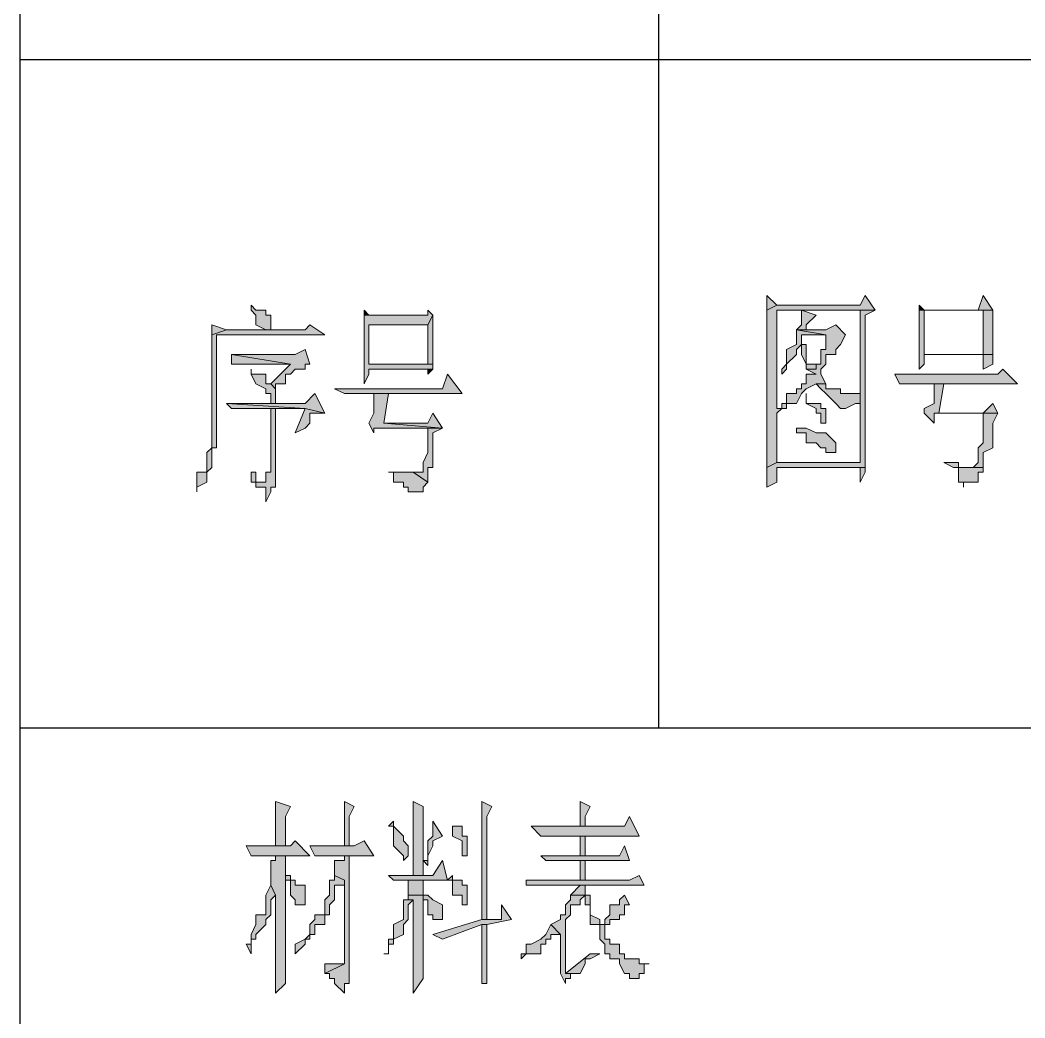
# Model space of a CAD drawing. Header units: millimetres. Extents: x 20 to 821, y 1 to 1134.
# Drawn here: x 557.64 to 594.45, y 79.16 to 115.7 of the extents above; entities that cross this region are included whole.
import ezdxf

# ---------------------------------------------------------------- set-up
doc = ezdxf.new("R2010")
doc.units = ezdxf.units.MM
doc.layers.add('1', color=7, linetype='Continuous')

msp = doc.modelspace()

# ---------------------------------------------------------------- hatches: boundary and pattern name
h = msp.add_hatch(color=0)
h.dxf.hatch_style = 2
h.paths.add_polyline_path([(585, 105.621732), (585, 105.081732), (585.36, 105.261732)])
h = msp.add_hatch(color=0)
h.dxf.hatch_style = 2
h.paths.add_polyline_path([(588.6, 105.621732), (588.42, 105.261732), (585.36, 105.261732), (585, 105.081732), (585, 99.321732), (585.36, 99.501732), (585.36, 101.301732), (585.54, 101.481732), (585.36, 101.481732), (585.36, 105.081732), (588.96, 105.081732)])
h = msp.add_hatch(color=0)
h.dxf.hatch_style = 2
h.paths.add_polyline_path([(592.92, 105.621732), (592.74, 105.081732), (590.58, 105.081732), (590.58, 104.901732), (590.58, 102.921732), (590.76, 103.101732), (590.76, 103.461732), (592.92, 103.461732), (593.28, 103.461732), (590.76, 103.461732), (590.76, 105.081732), (592.92, 105.081732), (593.28, 105.081732)])
h = msp.add_hatch(color=0)
h.dxf.hatch_style = 2
h.paths.add_polyline_path([(566.1, 105.261732), (566.1, 105.081732), (566.28, 104.901732), (566.28, 104.541732), (566.64, 104.361732), (566.82, 104.361732), (566.82, 104.541732), (566.82, 104.901732), (566.64, 104.901732), (566.64, 105.081732), (566.28, 105.081732)])
h = msp.add_hatch(color=0)
h.dxf.hatch_style = 2
h.paths.add_polyline_path([(570.24, 105.081732), (570.24, 104.901732), (570.42, 104.901732)])
h = msp.add_hatch(color=0)
h.dxf.hatch_style = 2
h.paths.add_polyline_path([(572.58, 105.081732), (572.58, 104.901732), (570.42, 104.901732), (570.24, 104.901732), (570.24, 104.541732), (570.24, 102.381732), (570.42, 102.741732), (570.42, 102.921732), (572.58, 102.921732), (572.76, 102.921732), (572.76, 103.101732), (570.42, 103.101732), (570.42, 104.541732), (572.58, 104.541732), (572.76, 104.901732)])
h = msp.add_hatch(color=0)
h.dxf.hatch_style = 2
h.paths.add_polyline_path([(588.96, 105.081732), (588.42, 105.081732), (588.42, 99.501732), (585.36, 99.501732), (585, 99.321732), (585, 98.601732), (585.36, 98.781732), (585.36, 99.321732), (588.42, 99.321732), (588.6, 99.321732), (588.6, 99.501732), (588.6, 104.901732)])
h = msp.add_hatch(color=0)
h.dxf.hatch_style = 2
h.paths.add_polyline_path([(586.26, 105.081732), (586.26, 104.541732), (586.08, 104.361732), (586.44, 104.361732), (586.44, 104.541732), (586.8, 104.901732)])
h = msp.add_hatch(color=0)
h.dxf.hatch_style = 2
h.paths.add_polyline_path([(590.58, 105.261732), (590.58, 105.081732), (590.76, 105.081732)])
h = msp.add_hatch(color=0)
h.dxf.hatch_style = 2
h.paths.add_polyline_path([(593.28, 105.081732), (592.92, 105.081732), (592.92, 103.461732), (590.76, 103.461732), (593.28, 103.461732)])
h = msp.add_hatch(color=0)
h.dxf.hatch_style = 2
h.paths.add_polyline_path([(568.26, 104.541732), (568.08, 104.361732), (565.2, 104.361732), (564.66, 104.181732), (564.66, 100.581732), (564.66, 100.041732), (564.48, 99.861732), (564.48, 99.141732), (564.12, 99.141732), (564.12, 98.421732), (564.12, 98.601732), (564.48, 98.781732), (564.48, 99.141732), (564.66, 99.321732), (564.66, 100.041732), (564.84, 100.041732), (564.84, 104.181732), (568.8, 104.181732)])
h = msp.add_hatch(color=0)
h.dxf.hatch_style = 2
h.paths.add_polyline_path([(564.66, 104.541732), (564.66, 104.181732), (565.2, 104.361732)])
h = msp.add_hatch(color=0)
h.dxf.hatch_style = 2
h.paths.add_polyline_path([(572.76, 104.901732), (572.58, 104.541732), (572.58, 103.101732), (570.42, 103.101732), (572.76, 103.101732), (572.76, 103.461732)])
h = msp.add_hatch(color=0)
h.dxf.hatch_style = 2
h.paths.add_polyline_path([(587.52, 104.541732), (587.16, 104.361732), (586.08, 104.361732), (587.16, 104.181732), (587.16, 103.641732), (586.98, 103.641732), (586.98, 103.101732), (586.8, 103.101732), (586.8, 102.921732), (586.44, 102.921732), (586.8, 102.741732), (586.44, 102.741732), (586.44, 102.381732), (586.26, 102.381732), (586.26, 102.201732), (586.08, 102.201732), (586.08, 102.021732), (585.72, 102.021732), (585.72, 101.661732), (585.54, 101.661732), (585.54, 101.481732), (585.36, 101.481732), (585.54, 101.481732), (585.72, 101.481732), (585.72, 101.661732), (586.08, 101.661732), (586.26, 102.021732), (586.44, 102.201732), (586.8, 102.381732), (587.16, 102.381732), (586.98, 102.741732), (586.98, 102.921732), (587.16, 103.101732), (587.16, 103.461732), (587.52, 103.461732), (587.52, 103.641732), (587.7, 103.821732), (587.88, 104.181732)])
h = msp.add_hatch(color=0)
h.dxf.hatch_style = 2
h.paths.add_polyline_path([(586.08, 104.361732), (586.08, 103.821732), (585.72, 103.641732), (585.72, 103.101732), (585.54, 102.921732), (585.54, 102.741732), (585.72, 102.921732), (585.72, 103.101732), (586.08, 103.461732), (586.08, 103.641732), (586.26, 103.821732), (586.26, 104.181732), (587.16, 104.181732)])
h = msp.add_hatch(color=0)
h.dxf.hatch_style = 2
h.paths.add_polyline_path([(586.26, 103.821732), (586.26, 103.461732), (586.44, 103.101732), (586.44, 102.921732), (586.8, 102.921732), (586.8, 103.101732), (586.44, 103.101732), (586.44, 103.821732)])
h = msp.add_hatch(color=0)
h.dxf.hatch_style = 2
h.paths.add_polyline_path([(568.08, 103.641732), (567.72, 103.461732), (565.38, 103.461732), (567.54, 103.101732), (566.82, 102.381732), (567, 102.201732), (567, 102.381732), (567.36, 102.381732), (567.36, 102.741732), (567.54, 102.741732), (567.72, 102.921732), (568.08, 102.921732), (568.08, 103.101732), (568.26, 103.101732)])
h = msp.add_hatch(color=0)
h.dxf.hatch_style = 2
h.paths.add_polyline_path([(565.38, 103.461732), (565.38, 103.101732), (565.56, 103.101732), (567.54, 103.101732)])
h = msp.add_hatch(color=0)
h.dxf.hatch_style = 2
h.paths.add_polyline_path([(593.28, 103.461732), (592.92, 103.461732), (592.92, 102.921732), (593.28, 103.101732)])
h = msp.add_hatch(color=0)
h.dxf.hatch_style = 2
h.paths.add_polyline_path([(566.1, 102.921732), (566.1, 102.741732), (566.28, 102.381732), (566.64, 102.201732), (566.64, 102.021732), (566.82, 102.021732), (566.82, 101.661732), (567, 101.661732), (567, 102.201732), (566.82, 102.381732), (566.64, 102.381732), (566.64, 102.741732), (566.28, 102.741732), (566.1, 102.741732)])
h = msp.add_hatch(color=0)
h.dxf.hatch_style = 2
h.paths.add_polyline_path([(573.3, 102.741732), (573.12, 102.201732), (569.16, 102.201732), (569.52, 102.021732), (573.84, 102.021732)])
h = msp.add_hatch(color=0)
h.dxf.hatch_style = 2
h.paths.add_polyline_path([(572.76, 102.921732), (572.58, 102.921732), (572.58, 102.741732)])
h = msp.add_hatch(color=0)
h.dxf.hatch_style = 2
h.paths.add_polyline_path([(593.64, 102.921732), (593.46, 102.741732), (589.68, 102.741732), (589.86, 102.381732), (594.18, 102.381732)])
h = msp.add_hatch(color=0)
h.dxf.hatch_style = 2
h.paths.add_polyline_path([(587.16, 102.381732), (586.8, 102.381732), (586.98, 102.201732), (587.16, 102.021732), (587.52, 101.661732), (587.7, 101.481732), (587.88, 101.481732), (588.24, 101.661732), (588.42, 101.661732), (588.42, 102.021732), (587.7, 102.021732), (587.7, 102.201732), (587.52, 102.201732), (587.16, 102.201732)])
h = msp.add_hatch(color=0)
h.dxf.hatch_style = 2
h.paths.add_polyline_path([(591.48, 102.381732), (591.12, 102.381732), (591.12, 102.201732), (591.12, 101.661732), (590.76, 101.481732), (590.76, 101.301732), (591.12, 100.941732), (591.12, 101.301732), (592.92, 101.301732), (593.46, 101.301732), (591.3, 101.301732)])
h = msp.add_hatch(color=0)
h.dxf.hatch_style = 2
h.paths.add_polyline_path([(568.44, 102.021732), (568.08, 101.661732), (565.2, 101.661732), (568.08, 101.481732), (568.8, 101.301732)])
h = msp.add_hatch(color=0)
h.dxf.hatch_style = 2
h.paths.add_polyline_path([(571.14, 102.021732), (570.6, 102.021732), (570.6, 101.661732), (570.6, 101.301732), (570.42, 100.941732), (570.6, 100.581732), (570.6, 100.761732), (572.58, 100.761732), (573.12, 100.761732), (570.96, 100.941732)])
h = msp.add_hatch(color=0)
h.dxf.hatch_style = 2
h.paths.add_polyline_path([(586.44, 102.021732), (586.44, 101.661732), (586.8, 101.481732), (586.8, 101.301732), (586.98, 101.301732), (586.98, 100.941732), (587.16, 100.941732), (587.16, 101.481732), (586.98, 101.481732), (586.98, 101.661732), (586.8, 101.661732), (586.44, 101.661732)])
h = msp.add_hatch(color=0)
h.dxf.hatch_style = 2
h.paths.add_polyline_path([(565.2, 101.661732), (565.38, 101.481732), (568.08, 101.481732)])
h = msp.add_hatch(color=0)
h.dxf.hatch_style = 2
h.paths.add_polyline_path([(593.28, 101.661732), (592.92, 101.301732), (591.3, 101.301732), (593.46, 101.301732)])
h = msp.add_hatch(color=0)
h.dxf.hatch_style = 2
h.paths.add_polyline_path([(567, 101.481732), (566.82, 101.481732), (566.82, 99.321732), (566.82, 99.141732), (566.64, 99.141732), (566.64, 98.781732), (566.1, 98.781732), (566.28, 98.781732), (566.28, 98.601732), (566.64, 98.601732), (566.64, 98.421732), (566.64, 98.061732), (566.82, 98.421732), (566.82, 98.601732), (567, 98.601732)])
h = msp.add_hatch(color=0)
h.dxf.hatch_style = 2
h.paths.add_polyline_path([(568.08, 101.481732), (567.72, 100.581732), (568.08, 100.761732), (568.26, 100.941732), (568.26, 101.301732), (568.44, 101.301732), (568.8, 101.301732)])
h = msp.add_hatch(color=0)
h.dxf.hatch_style = 2
h.paths.add_polyline_path([(572.76, 101.301732), (572.58, 100.941732), (570.96, 100.941732), (573.12, 100.761732)])
h = msp.add_hatch(color=0)
h.dxf.hatch_style = 2
h.paths.add_polyline_path([(593.46, 101.301732), (592.92, 101.301732), (592.92, 100.941732), (592.92, 100.221732), (592.74, 100.041732), (592.74, 99.501732), (592.56, 99.321732), (592.92, 99.321732), (592.92, 99.501732), (592.92, 99.861732), (593.28, 100.041732), (593.28, 100.761732), (593.28, 100.941732)])
h = msp.add_hatch(color=0)
h.dxf.hatch_style = 2
h.paths.add_polyline_path([(573.12, 100.761732), (572.58, 100.761732), (572.58, 100.581732), (572.58, 99.861732), (572.4, 99.501732), (572.4, 99.141732), (572.04, 99.141732), (572.58, 98.781732), (572.58, 99.321732), (572.76, 99.321732), (572.76, 100.221732), (572.76, 100.581732)])
h = msp.add_hatch(color=0)
h.dxf.hatch_style = 2
h.paths.add_polyline_path([(586.08, 100.761732), (586.08, 100.581732), (586.26, 100.581732), (586.44, 100.581732), (586.44, 100.221732), (586.8, 100.221732), (586.98, 100.041732), (587.16, 100.041732), (587.16, 99.861732), (587.52, 99.861732), (587.52, 100.041732), (587.52, 100.221732), (587.16, 100.581732), (586.8, 100.581732), (586.44, 100.761732)])
h = msp.add_hatch(color=0)
h.dxf.hatch_style = 2
h.paths.add_polyline_path([(591.48, 99.501732), (591.84, 99.321732), (592.02, 99.321732), (592.02, 99.141732), (592.02, 98.781732), (592.2, 98.781732), (592.2, 98.601732), (592.2, 98.781732), (592.74, 98.781732), (592.74, 99.141732), (592.92, 99.141732), (592.92, 99.321732), (592.02, 99.321732), (592.02, 99.501732), (591.84, 99.501732)])
h = msp.add_hatch(color=0)
h.dxf.hatch_style = 2
h.paths.add_polyline_path([(566.1, 99.141732), (566.1, 98.781732), (566.64, 98.781732), (566.28, 98.781732), (566.28, 99.141732)])
h = msp.add_hatch(color=0)
h.dxf.hatch_style = 2
h.paths.add_polyline_path([(571.14, 99.141732), (571.32, 99.141732), (571.32, 98.781732), (571.68, 98.781732), (571.68, 98.601732), (571.86, 98.601732), (571.86, 98.421732), (572.4, 98.421732), (572.4, 98.601732), (572.58, 98.781732), (572.04, 99.141732), (571.68, 99.141732), (571.32, 99.141732)])
h = msp.add_hatch(color=0)
h.dxf.hatch_style = 2
h.paths.add_polyline_path([(588.6, 99.321732), (588.42, 99.321732), (588.42, 98.781732), (588.6, 99.141732)])
h = msp.add_hatch(color=0)
h.dxf.hatch_style = 2
h.paths.add_polyline_path([(567, 87.081732), (567, 85.461732), (567.36, 85.461732), (567.36, 86.541732), (567.54, 86.901732)])
h = msp.add_hatch(color=0)
h.dxf.hatch_style = 2
h.paths.add_polyline_path([(569.52, 87.081732), (569.52, 85.461732), (569.7, 85.461732), (569.7, 86.541732), (569.88, 86.901732)])
h = msp.add_hatch(color=0)
h.dxf.hatch_style = 2
h.paths.add_polyline_path([(572.04, 87.081732), (572.04, 84.381732), (572.4, 84.381732), (572.4, 86.901732)])
h = msp.add_hatch(color=0)
h.dxf.hatch_style = 2
h.paths.add_polyline_path([(574.56, 87.081732), (574.56, 82.941732), (574.56, 82.761732), (574.74, 82.761732), (574.74, 86.541732), (574.92, 86.901732)])
h = msp.add_hatch(color=0)
h.dxf.hatch_style = 2
h.paths.add_polyline_path([(578.16, 87.081732), (578.16, 86.181732), (578.34, 86.181732), (578.34, 86.541732), (578.52, 86.901732)])
h = msp.add_hatch(color=0)
h.dxf.hatch_style = 2
h.paths.add_polyline_path([(579.96, 86.541732), (579.78, 86.181732), (576.36, 86.181732), (576.72, 85.821732), (580.32, 85.821732)])
h = msp.add_hatch(color=0)
h.dxf.hatch_style = 2
h.paths.add_polyline_path([(571.32, 86.361732), (571.14, 86.181732), (571.32, 86.181732), (571.32, 85.821732), (571.32, 85.461732), (571.68, 85.101732), (571.68, 84.921732), (571.86, 85.101732), (571.86, 85.461732), (571.68, 85.641732), (571.68, 85.821732), (571.32, 86.181732)])
h = msp.add_hatch(color=0)
h.dxf.hatch_style = 2
h.paths.add_polyline_path([(572.76, 86.361732), (572.76, 85.821732), (572.58, 85.641732), (572.58, 84.921732), (572.4, 84.921732), (572.58, 84.741732), (572.58, 85.101732), (572.76, 85.461732), (572.76, 85.641732), (573.12, 85.821732)])
h = msp.add_hatch(color=0)
h.dxf.hatch_style = 2
h.paths.add_polyline_path([(573.48, 86.181732), (573.48, 85.821732), (573.84, 85.641732), (573.84, 85.101732), (574.02, 85.101732), (574.02, 85.821732), (573.84, 85.821732), (573.84, 86.181732)])
h = msp.add_hatch(color=0)
h.dxf.hatch_style = 2
h.paths.add_polyline_path([(578.16, 85.101732), (578.34, 85.101732), (578.34, 85.821732), (578.16, 85.821732)])
h = msp.add_hatch(color=0)
h.dxf.hatch_style = 2
h.paths.add_polyline_path([(567.72, 85.641732), (567.54, 85.461732), (565.92, 85.461732), (566.1, 85.101732), (568.26, 85.101732)])
h = msp.add_hatch(color=0)
h.dxf.hatch_style = 2
h.paths.add_polyline_path([(570.24, 85.641732), (569.88, 85.461732), (568.26, 85.461732), (568.44, 85.101732), (570.6, 85.101732)])
h = msp.add_hatch(color=0)
h.dxf.hatch_style = 2
h.paths.add_polyline_path([(579.78, 85.461732), (579.6, 85.101732), (576.72, 85.101732), (576.9, 84.921732), (579.96, 84.921732)])
h = msp.add_hatch(color=0)
h.dxf.hatch_style = 2
h.paths.add_polyline_path([(567.36, 85.101732), (567, 85.101732), (567, 84.921732), (566.82, 84.921732), (566.82, 84.741732), (566.82, 84.021732), (567, 83.661732), (567, 81.141732), (567, 80.781732), (567, 80.061732), (567.36, 80.421732)])
h = msp.add_hatch(color=0)
h.dxf.hatch_style = 2
h.paths.add_polyline_path([(569.7, 85.101732), (569.52, 85.101732), (569.52, 84.921732), (569.16, 84.921732), (569.16, 84.741732), (569.16, 84.381732), (569.52, 84.201732), (569.52, 81.141732), (568.8, 80.781732), (568.98, 80.781732), (568.98, 80.601732), (569.16, 80.601732), (569.16, 80.421732), (569.52, 80.061732), (569.52, 80.421732), (569.7, 80.421732), (569.7, 80.781732)])
h = msp.add_hatch(color=0)
h.dxf.hatch_style = 2
h.paths.add_polyline_path([(573.12, 84.921732), (572.76, 84.381732), (571.14, 84.381732), (571.32, 84.201732), (573.3, 84.201732)])
h = msp.add_hatch(color=0)
h.dxf.hatch_style = 2
h.paths.add_polyline_path([(578.16, 84.201732), (578.34, 84.201732), (578.34, 84.921732), (578.16, 84.921732)])
h = msp.add_hatch(color=0)
h.dxf.hatch_style = 2
h.paths.add_polyline_path([(567.36, 84.381732), (567.36, 84.201732), (567.54, 84.201732), (567.54, 83.661732), (567.72, 83.481732), (567.72, 83.301732), (568.08, 83.301732), (568.08, 84.021732), (567.72, 84.021732), (567.72, 84.201732), (567.54, 84.201732), (567.54, 84.381732)])
h = msp.add_hatch(color=0)
h.dxf.hatch_style = 2
h.paths.add_polyline_path([(569.16, 84.381732), (569.16, 84.201732), (568.98, 84.201732), (568.98, 83.661732), (568.8, 83.481732), (568.8, 82.941732), (568.44, 82.941732), (568.44, 82.761732), (568.26, 82.581732), (568.26, 82.221732), (568.08, 82.041732), (567.72, 81.861732), (567.72, 81.501732), (568.08, 81.861732), (568.08, 82.041732), (568.26, 82.041732), (568.26, 82.221732), (568.44, 82.221732), (568.44, 82.581732), (568.8, 82.581732), (568.8, 82.941732), (568.98, 82.941732), (568.98, 83.301732), (569.16, 83.481732), (569.16, 84.021732), (569.52, 84.021732), (569.52, 84.201732)])
h = msp.add_hatch(color=0)
h.dxf.hatch_style = 2
h.paths.add_polyline_path([(573.48, 84.381732), (573.3, 84.201732), (573.48, 84.201732), (573.48, 84.021732), (573.48, 83.661732), (573.84, 83.661732), (573.84, 83.301732), (574.02, 83.301732), (574.02, 84.021732), (573.84, 84.021732), (573.84, 84.201732), (573.48, 84.201732)])
h = msp.add_hatch(color=0)
h.dxf.hatch_style = 2
h.paths.add_polyline_path([(580.32, 84.381732), (579.96, 84.201732), (576.18, 84.201732), (576.18, 84.021732), (580.5, 84.021732)])
h = msp.add_hatch(color=0)
h.dxf.hatch_style = 2
h.paths.add_polyline_path([(566.82, 84.021732), (566.64, 83.661732), (566.64, 82.941732), (566.28, 82.941732), (566.28, 82.581732), (566.1, 82.221732), (566.1, 81.861732), (565.92, 81.861732), (566.1, 81.501732), (566.1, 82.041732), (566.28, 82.041732), (566.28, 82.221732), (566.64, 82.581732), (566.64, 82.761732), (566.82, 82.941732), (566.82, 83.481732), (567, 83.661732)])
h = msp.add_hatch(color=0)
h.dxf.hatch_style = 2
h.paths.add_polyline_path([(572.4, 84.201732), (571.86, 84.201732), (571.86, 84.021732), (571.86, 83.661732), (572.4, 83.661732), (572.4, 83.481732), (572.58, 83.481732), (572.58, 82.941732), (572.76, 82.941732), (572.76, 82.761732), (573.12, 82.761732), (573.12, 83.301732), (572.76, 83.481732), (572.58, 83.661732), (572.4, 83.661732)])
h = msp.add_hatch(color=0)
h.dxf.hatch_style = 2
h.paths.add_polyline_path([(578.34, 84.021732), (578.16, 84.021732), (577.8, 83.661732), (578.34, 83.661732), (578.34, 83.481732), (578.34, 83.301732), (578.52, 83.301732), (578.52, 82.581732), (578.88, 82.581732), (578.88, 82.041732), (579.06, 81.861732), (579.06, 81.501732), (579.24, 81.501732), (579.24, 81.321732), (579.6, 81.321732), (579.6, 81.141732), (579.78, 80.781732), (579.96, 80.781732), (579.96, 80.601732), (580.32, 80.601732), (580.32, 80.781732), (580.5, 80.781732), (580.5, 81.141732), (580.68, 81.141732), (580.5, 81.141732), (580.32, 81.141732), (580.32, 81.321732), (579.78, 81.321732), (579.78, 81.501732), (579.6, 81.501732), (579.6, 81.861732), (579.24, 81.861732), (579.24, 82.041732), (579.06, 82.041732), (579.06, 82.221732), (579.06, 82.581732), (578.88, 82.581732), (578.88, 82.761732), (578.52, 82.941732), (578.52, 83.661732), (578.34, 83.661732)])
h = msp.add_hatch(color=0)
h.dxf.hatch_style = 2
h.paths.add_polyline_path([(571.86, 83.661732), (571.86, 83.481732), (572.04, 83.481732), (572.04, 80.061732), (572.4, 80.601732), (572.4, 80.781732), (572.4, 81.141732), (572.4, 83.661732)])
h = msp.add_hatch(color=0)
h.dxf.hatch_style = 2
h.paths.add_polyline_path([(577.8, 83.661732), (577.8, 83.481732), (577.62, 83.301732), (577.62, 82.941732), (577.44, 82.941732), (577.44, 82.761732), (577.08, 82.581732), (577.44, 82.221732), (577.44, 80.781732), (577.62, 80.421732), (577.62, 80.601732), (577.8, 80.601732), (577.8, 80.781732), (578.16, 80.781732), (577.62, 80.781732), (577.62, 82.761732), (577.8, 82.941732), (577.8, 83.301732), (578.16, 83.301732), (578.16, 83.481732), (578.34, 83.661732)])
h = msp.add_hatch(color=0)
h.dxf.hatch_style = 2
h.paths.add_polyline_path([(579.78, 83.661732), (579.6, 83.481732), (579.6, 83.301732), (579.24, 83.301732), (579.24, 82.941732), (579.06, 82.761732), (579.06, 82.581732), (578.88, 82.581732), (579.24, 82.581732), (579.24, 82.761732), (579.6, 82.761732), (579.6, 82.941732), (579.78, 82.941732), (579.78, 83.301732), (579.96, 83.301732)])
h = msp.add_hatch(color=0)
h.dxf.hatch_style = 2
h.paths.add_polyline_path([(571.86, 83.481732), (571.68, 83.481732), (571.68, 83.301732), (571.68, 82.761732), (571.32, 82.581732), (571.32, 82.041732), (571.14, 82.041732), (571.14, 81.501732), (570.96, 81.501732), (571.14, 81.501732), (571.14, 81.861732), (571.32, 81.861732), (571.32, 82.041732), (571.68, 82.221732), (571.68, 82.581732), (571.86, 82.761732), (571.86, 83.301732), (572.04, 83.481732)])
h = msp.add_hatch(color=0)
h.dxf.hatch_style = 2
h.paths.add_polyline_path([(575.28, 83.301732), (575.28, 82.761732), (574.74, 82.761732), (574.56, 82.761732), (572.76, 82.221732), (573.12, 82.041732), (574.56, 82.581732), (574.74, 82.581732), (575.64, 82.761732)])
h = msp.add_hatch(color=0)
h.dxf.hatch_style = 2
h.paths.add_polyline_path([(574.74, 82.581732), (574.56, 82.581732), (574.56, 82.221732), (574.56, 80.421732), (574.74, 80.421732), (574.74, 81.861732), (574.74, 82.041732)])
h = msp.add_hatch(color=0)
h.dxf.hatch_style = 2
h.paths.add_polyline_path([(577.08, 82.581732), (576.9, 82.221732), (576.72, 82.041732), (576.36, 81.861732), (576.18, 81.861732), (576.18, 81.501732), (576, 81.501732), (576, 81.321732), (576.18, 81.501732), (576.72, 81.501732), (576.72, 81.861732), (576.9, 81.861732), (576.9, 82.041732), (577.08, 82.041732), (577.08, 82.221732), (577.44, 82.221732)])
h = msp.add_hatch(color=0)
h.dxf.hatch_style = 2
h.paths.add_polyline_path([(578.52, 81.501732), (577.62, 80.781732), (578.16, 80.781732), (578.34, 81.141732), (578.34, 81.321732), (578.52, 81.321732), (578.88, 81.501732)])
h = msp.add_hatch(color=0)
h.dxf.hatch_style = 2
h.paths.add_polyline_path([(568.8, 81.141732), (568.8, 80.781732), (569.52, 81.141732)])

# ---------------------------------------------------------------- linework, layer by layer
at = {"layer": '1', "color": 0, "lineweight": 25}
for points in [[(557.64, 0.501732), (557.64, 1133.601732)], [(581.04, 89.781732), (581.04, 419.721732)], [(557.64, 114.261732), (821.16, 114.261732)], [(557.64, 89.781732), (821.16, 89.781732)]]:
    msp.add_lwpolyline(points, dxfattribs=at)
at = {"layer": '1', "color": 0, "lineweight": 5}
for points in [[(585, 105.621732), (585, 105.081732), (585.36, 105.261732), (585, 105.621732)], [(588.6, 105.621732), (588.42, 105.261732), (585.36, 105.261732), (585, 105.081732), (585, 99.321732), (585.36, 99.501732), (585.36, 101.301732), (585.54, 101.481732), (585.36, 101.481732), (585.36, 105.081732), (588.96, 105.081732), (588.6, 105.621732)], [(592.92, 105.621732), (592.74, 105.081732), (590.58, 105.081732), (590.58, 104.901732), (590.58, 102.921732), (590.76, 103.101732), (590.76, 103.461732), (592.92, 103.461732), (593.28, 103.461732), (590.76, 103.461732), (590.76, 105.081732), (592.92, 105.081732), (593.28, 105.081732), (592.92, 105.621732)], [(566.1, 105.261732), (566.1, 105.081732), (566.28, 104.901732), (566.28, 104.541732), (566.64, 104.361732), (566.82, 104.361732), (566.82, 104.541732), (566.82, 104.901732), (566.64, 104.901732), (566.64, 105.081732), (566.28, 105.081732), (566.1, 105.261732)], [(570.24, 105.081732), (570.24, 104.901732), (570.42, 104.901732), (570.24, 105.081732)], [(572.58, 105.081732), (572.58, 104.901732), (570.42, 104.901732), (570.24, 104.901732), (570.24, 104.541732), (570.24, 102.381732), (570.42, 102.741732), (570.42, 102.921732), (572.58, 102.921732), (572.76, 102.921732), (572.76, 103.101732), (570.42, 103.101732), (570.42, 104.541732), (572.58, 104.541732), (572.76, 104.901732), (572.58, 105.081732)], [(588.96, 105.081732), (588.42, 105.081732), (588.42, 99.501732), (585.36, 99.501732), (585, 99.321732), (585, 98.601732), (585.36, 98.781732), (585.36, 99.321732), (588.42, 99.321732), (588.6, 99.321732), (588.6, 99.501732), (588.6, 104.901732), (588.96, 105.081732)], [(586.26, 105.081732), (586.26, 104.541732), (586.08, 104.361732), (586.44, 104.361732), (586.44, 104.541732), (586.8, 104.901732), (586.26, 105.081732)], [(590.58, 105.261732), (590.58, 105.081732), (590.76, 105.081732), (590.58, 105.261732)], [(593.28, 105.081732), (592.92, 105.081732), (592.92, 103.461732), (590.76, 103.461732), (593.28, 103.461732), (593.28, 105.081732)], [(568.26, 104.541732), (568.08, 104.361732), (565.2, 104.361732), (564.66, 104.181732), (564.66, 100.581732), (564.66, 100.581732), (564.66, 100.041732), (564.48, 99.861732), (564.48, 99.141732), (564.12, 99.141732), (564.12, 98.421732), (564.12, 98.601732), (564.48, 98.781732), (564.48, 99.141732), (564.66, 99.321732), (564.66, 100.041732), (564.84, 100.041732), (564.84, 104.181732), (568.8, 104.181732), (568.26, 104.541732)], [(564.66, 104.541732), (564.66, 104.181732), (565.2, 104.361732), (564.66, 104.541732)], [(572.76, 104.901732), (572.58, 104.541732), (572.58, 103.101732), (570.42, 103.101732), (572.76, 103.101732), (572.76, 103.461732), (572.76, 104.901732)], [(587.52, 104.541732), (587.16, 104.361732), (586.08, 104.361732), (587.16, 104.181732), (587.16, 103.641732), (586.98, 103.641732), (586.98, 103.101732), (586.8, 103.101732), (586.8, 102.921732), (586.44, 102.921732), (586.8, 102.741732), (586.44, 102.741732), (586.44, 102.381732), (586.26, 102.381732), (586.26, 102.201732), (586.08, 102.201732), (586.08, 102.021732), (585.72, 102.021732), (585.72, 101.661732), (585.54, 101.661732), (585.54, 101.481732), (585.36, 101.481732), (585.54, 101.481732), (585.72, 101.481732), (585.72, 101.661732), (586.08, 101.661732), (586.26, 102.021732), (586.44, 102.201732), (586.8, 102.381732), (587.16, 102.381732), (586.98, 102.741732), (586.98, 102.921732), (587.16, 103.101732), (587.16, 103.461732), (587.52, 103.461732), (587.52, 103.641732), (587.7, 103.821732), (587.88, 104.181732), (587.52, 104.541732)], [(586.08, 104.361732), (586.08, 103.821732), (585.72, 103.641732), (585.72, 103.101732), (585.54, 102.921732), (585.54, 102.741732), (585.72, 102.921732), (585.72, 103.101732), (586.08, 103.461732), (586.08, 103.641732), (586.26, 103.821732), (586.26, 104.181732), (586.26, 104.181732), (587.16, 104.181732), (586.08, 104.361732)], [(586.26, 103.821732), (586.26, 103.461732), (586.44, 103.101732), (586.44, 102.921732), (586.8, 102.921732), (586.8, 103.101732), (586.44, 103.101732), (586.44, 103.821732), (586.26, 103.821732)], [(568.08, 103.641732), (567.72, 103.461732), (565.38, 103.461732), (567.54, 103.101732), (566.82, 102.381732), (567, 102.201732), (567, 102.381732), (567.36, 102.381732), (567.36, 102.741732), (567.54, 102.741732), (567.72, 102.921732), (568.08, 102.921732), (568.08, 103.101732), (568.26, 103.101732), (568.08, 103.641732)], [(565.38, 103.461732), (565.38, 103.101732), (565.56, 103.101732), (567.54, 103.101732), (565.38, 103.461732)], [(593.28, 103.461732), (592.92, 103.461732), (592.92, 102.921732), (593.28, 103.101732), (593.28, 103.461732)], [(566.1, 102.921732), (566.1, 102.741732), (566.28, 102.381732), (566.64, 102.201732), (566.64, 102.021732), (566.82, 102.021732), (566.82, 101.661732), (567, 101.661732), (567, 102.201732), (566.82, 102.381732), (566.64, 102.381732), (566.64, 102.741732), (566.28, 102.741732), (566.1, 102.741732), (566.1, 102.921732)], [(573.3, 102.741732), (573.12, 102.201732), (569.16, 102.201732), (569.52, 102.021732), (573.84, 102.021732), (573.3, 102.741732)], [(572.76, 102.921732), (572.58, 102.921732), (572.58, 102.741732), (572.76, 102.921732)], [(593.64, 102.921732), (593.46, 102.741732), (589.68, 102.741732), (589.86, 102.381732), (594.18, 102.381732), (593.64, 102.921732)], [(587.16, 102.381732), (586.8, 102.381732), (586.98, 102.201732), (587.16, 102.021732), (587.52, 101.661732), (587.7, 101.481732), (587.88, 101.481732), (588.24, 101.661732), (588.42, 101.661732), (588.42, 102.021732), (587.7, 102.021732), (587.7, 102.021732), (587.7, 102.201732), (587.52, 102.201732), (587.16, 102.201732), (587.16, 102.381732)], [(591.48, 102.381732), (591.12, 102.381732), (591.12, 102.201732), (591.12, 101.661732), (590.76, 101.481732), (590.76, 101.301732), (591.12, 100.941732), (591.12, 101.301732), (592.92, 101.301732), (593.46, 101.301732), (591.3, 101.301732), (591.48, 102.381732)], [(568.44, 102.021732), (568.08, 101.661732), (565.2, 101.661732), (568.08, 101.481732), (568.8, 101.301732), (568.44, 102.021732)], [(571.14, 102.021732), (570.6, 102.021732), (570.6, 101.661732), (570.6, 101.301732), (570.42, 100.941732), (570.6, 100.581732), (570.6, 100.761732), (572.58, 100.761732), (573.12, 100.761732), (570.96, 100.941732), (571.14, 102.021732)], [(586.44, 102.021732), (586.44, 101.661732), (586.8, 101.481732), (586.8, 101.301732), (586.98, 101.301732), (586.98, 100.941732), (587.16, 100.941732), (587.16, 101.481732), (586.98, 101.481732), (586.98, 101.661732), (586.8, 101.661732), (586.44, 101.661732), (586.44, 102.021732)], [(565.2, 101.661732), (565.38, 101.481732), (568.08, 101.481732), (565.2, 101.661732)], [(593.28, 101.661732), (592.92, 101.301732), (591.3, 101.301732), (593.46, 101.301732), (593.28, 101.661732)], [(567, 101.481732), (566.82, 101.481732), (566.82, 99.321732), (566.82, 99.141732), (566.64, 99.141732), (566.64, 98.781732), (566.1, 98.781732), (566.28, 98.781732), (566.28, 98.601732), (566.64, 98.601732), (566.64, 98.421732), (566.64, 98.061732), (566.82, 98.421732), (566.82, 98.601732), (567, 98.601732), (567, 101.481732)], [(568.08, 101.481732), (567.72, 100.581732), (568.08, 100.761732), (568.26, 100.941732), (568.26, 101.301732), (568.44, 101.301732), (568.8, 101.301732), (568.08, 101.481732)], [(572.76, 101.301732), (572.58, 100.941732), (570.96, 100.941732), (573.12, 100.761732), (572.76, 101.301732)], [(593.46, 101.301732), (592.92, 101.301732), (592.92, 100.941732), (592.92, 100.221732), (592.74, 100.041732), (592.74, 99.501732), (592.56, 99.321732), (592.92, 99.321732), (592.92, 99.501732), (592.92, 99.861732), (593.28, 100.041732), (593.28, 100.761732), (593.28, 100.941732), (593.46, 101.301732)], [(573.12, 100.761732), (572.58, 100.761732), (572.58, 100.581732), (572.58, 99.861732), (572.4, 99.501732), (572.4, 99.141732), (572.04, 99.141732), (572.58, 98.781732), (572.58, 99.321732), (572.76, 99.321732), (572.76, 100.221732), (572.76, 100.581732), (573.12, 100.761732)], [(586.08, 100.761732), (586.08, 100.581732), (586.26, 100.581732), (586.44, 100.581732), (586.44, 100.221732), (586.8, 100.221732), (586.98, 100.041732), (587.16, 100.041732), (587.16, 99.861732), (587.52, 99.861732), (587.52, 100.041732), (587.52, 100.221732), (587.16, 100.581732), (587.16, 100.581732), (586.8, 100.581732), (586.44, 100.761732), (586.08, 100.761732)], [(591.48, 99.501732), (591.84, 99.321732), (592.02, 99.321732), (592.02, 99.141732), (592.02, 98.781732), (592.2, 98.781732), (592.2, 98.601732), (592.2, 98.781732), (592.74, 98.781732), (592.74, 99.141732), (592.92, 99.141732), (592.92, 99.321732), (592.02, 99.321732), (592.02, 99.501732), (591.84, 99.501732), (591.84, 99.501732), (591.48, 99.501732)], [(566.1, 99.141732), (566.1, 98.781732), (566.64, 98.781732), (566.28, 98.781732), (566.28, 99.141732), (566.1, 99.141732)], [(571.14, 99.141732), (571.32, 99.141732), (571.32, 98.781732), (571.68, 98.781732), (571.68, 98.601732), (571.86, 98.601732), (571.86, 98.421732), (572.4, 98.421732), (572.4, 98.601732), (572.58, 98.781732), (572.04, 99.141732), (571.68, 99.141732), (571.32, 99.141732), (571.14, 99.141732)], [(588.6, 99.321732), (588.42, 99.321732), (588.42, 98.781732), (588.6, 99.141732), (588.6, 99.321732)], [(567, 87.081732), (567, 85.461732), (567.36, 85.461732), (567.36, 86.541732), (567.54, 86.901732), (567, 87.081732)], [(569.52, 87.081732), (569.52, 85.461732), (569.7, 85.461732), (569.7, 86.541732), (569.88, 86.901732), (569.52, 87.081732)], [(572.04, 87.081732), (572.04, 84.381732), (572.4, 84.381732), (572.4, 86.901732), (572.04, 87.081732)], [(574.56, 87.081732), (574.56, 82.941732), (574.56, 82.941732), (574.56, 82.761732), (574.74, 82.761732), (574.74, 86.541732), (574.92, 86.901732), (574.56, 87.081732)], [(578.16, 87.081732), (578.16, 86.181732), (578.34, 86.181732), (578.34, 86.541732), (578.52, 86.901732), (578.16, 87.081732)], [(579.96, 86.541732), (579.78, 86.181732), (576.36, 86.181732), (576.72, 85.821732), (580.32, 85.821732), (579.96, 86.541732)], [(571.32, 86.361732), (571.14, 86.181732), (571.32, 86.181732), (571.32, 85.821732), (571.32, 85.461732), (571.68, 85.101732), (571.68, 84.921732), (571.86, 85.101732), (571.86, 85.461732), (571.68, 85.641732), (571.68, 85.821732), (571.32, 86.181732), (571.32, 86.361732)], [(572.76, 86.361732), (572.76, 85.821732), (572.58, 85.641732), (572.58, 84.921732), (572.4, 84.921732), (572.58, 84.741732), (572.58, 85.101732), (572.76, 85.461732), (572.76, 85.641732), (573.12, 85.821732), (572.76, 86.361732)], [(573.48, 86.181732), (573.48, 85.821732), (573.84, 85.641732), (573.84, 85.101732), (574.02, 85.101732), (574.02, 85.821732), (573.84, 85.821732), (573.84, 86.181732), (573.48, 86.181732)], [(578.16, 85.101732), (578.34, 85.101732), (578.34, 85.821732), (578.16, 85.821732), (578.16, 85.101732)], [(567.72, 85.641732), (567.54, 85.461732), (565.92, 85.461732), (566.1, 85.101732), (568.26, 85.101732), (567.72, 85.641732)], [(570.24, 85.641732), (569.88, 85.461732), (568.26, 85.461732), (568.44, 85.101732), (570.6, 85.101732), (570.24, 85.641732)], [(579.78, 85.461732), (579.6, 85.101732), (576.72, 85.101732), (576.9, 84.921732), (579.96, 84.921732), (579.78, 85.461732)], [(567.36, 85.101732), (567, 85.101732), (567, 84.921732), (566.82, 84.921732), (566.82, 84.741732), (566.82, 84.021732), (567, 83.661732), (567, 81.141732), (567, 80.781732), (567, 80.061732), (567.36, 80.421732), (567.36, 85.101732)], [(569.7, 85.101732), (569.52, 85.101732), (569.52, 84.921732), (569.16, 84.921732), (569.16, 84.741732), (569.16, 84.381732), (569.52, 84.201732), (569.52, 81.141732), (568.8, 80.781732), (568.98, 80.781732), (568.98, 80.601732), (569.16, 80.601732), (569.16, 80.421732), (569.52, 80.061732), (569.52, 80.421732), (569.7, 80.421732), (569.7, 80.781732), (569.7, 80.781732), (569.7, 85.101732)], [(573.12, 84.921732), (572.76, 84.381732), (571.14, 84.381732), (571.32, 84.201732), (573.3, 84.201732), (573.12, 84.921732)], [(578.16, 84.201732), (578.34, 84.201732), (578.34, 84.921732), (578.16, 84.921732), (578.16, 84.201732)], [(567.36, 84.381732), (567.36, 84.201732), (567.54, 84.201732), (567.54, 83.661732), (567.72, 83.481732), (567.72, 83.301732), (568.08, 83.301732), (568.08, 84.021732), (567.72, 84.021732), (567.72, 84.201732), (567.54, 84.201732), (567.54, 84.381732), (567.36, 84.381732)], [(569.16, 84.381732), (569.16, 84.201732), (568.98, 84.201732), (568.98, 83.661732), (568.8, 83.481732), (568.8, 82.941732), (568.44, 82.941732), (568.44, 82.761732), (568.26, 82.581732), (568.26, 82.221732), (568.08, 82.041732), (567.72, 81.861732), (567.72, 81.501732), (568.08, 81.861732), (568.08, 82.041732), (568.26, 82.041732), (568.26, 82.221732), (568.44, 82.221732), (568.44, 82.581732), (568.8, 82.581732), (568.8, 82.941732), (568.98, 82.941732), (568.98, 83.301732), (569.16, 83.481732), (569.16, 84.021732), (569.52, 84.021732), (569.52, 84.201732), (569.16, 84.381732)], [(573.48, 84.381732), (573.3, 84.201732), (573.48, 84.201732), (573.48, 84.021732), (573.48, 83.661732), (573.84, 83.661732), (573.84, 83.301732), (574.02, 83.301732), (574.02, 84.021732), (573.84, 84.021732), (573.84, 84.201732), (573.48, 84.201732), (573.48, 84.381732)], [(580.32, 84.381732), (579.96, 84.201732), (576.18, 84.201732), (576.18, 84.021732), (580.5, 84.021732), (580.32, 84.381732)], [(566.82, 84.021732), (566.64, 83.661732), (566.64, 82.941732), (566.28, 82.941732), (566.28, 82.581732), (566.1, 82.221732), (566.1, 81.861732), (565.92, 81.861732), (566.1, 81.501732), (566.1, 82.041732), (566.28, 82.041732), (566.28, 82.221732), (566.64, 82.581732), (566.64, 82.761732), (566.82, 82.941732), (566.82, 83.481732), (567, 83.661732), (566.82, 84.021732)], [(572.4, 84.201732), (571.86, 84.201732), (571.86, 84.021732), (571.86, 83.661732), (572.4, 83.661732), (572.4, 83.481732), (572.58, 83.481732), (572.58, 82.941732), (572.76, 82.941732), (572.76, 82.761732), (573.12, 82.761732), (573.12, 83.301732), (572.76, 83.481732), (572.58, 83.661732), (572.4, 83.661732), (572.4, 84.201732)], [(578.34, 84.021732), (578.16, 84.021732), (577.8, 83.661732), (578.34, 83.661732), (578.34, 83.481732), (578.34, 83.301732), (578.52, 83.301732), (578.52, 82.581732), (578.88, 82.581732), (578.88, 82.041732), (579.06, 81.861732), (579.06, 81.501732), (579.24, 81.501732), (579.24, 81.321732), (579.6, 81.321732), (579.6, 81.141732), (579.78, 80.781732), (579.78, 80.781732), (579.96, 80.781732), (579.96, 80.601732), (580.32, 80.601732), (580.32, 80.781732), (580.5, 80.781732), (580.5, 81.141732), (580.68, 81.141732), (580.5, 81.141732), (580.32, 81.141732), (580.32, 81.321732), (579.78, 81.321732), (579.78, 81.501732), (579.6, 81.501732), (579.6, 81.861732), (579.24, 81.861732), (579.24, 82.041732), (579.06, 82.041732), (579.06, 82.221732), (579.06, 82.581732), (578.88, 82.581732), (578.88, 82.761732), (578.52, 82.941732), (578.52, 83.661732), (578.34, 83.661732), (578.34, 84.021732)], [(571.86, 83.661732), (571.86, 83.481732), (572.04, 83.481732), (572.04, 80.061732), (572.4, 80.601732), (572.4, 80.781732), (572.4, 81.141732), (572.4, 83.661732), (571.86, 83.661732)], [(577.8, 83.661732), (577.8, 83.481732), (577.62, 83.301732), (577.62, 82.941732), (577.44, 82.941732), (577.44, 82.761732), (577.08, 82.581732), (577.44, 82.221732), (577.44, 80.781732), (577.62, 80.421732), (577.62, 80.601732), (577.8, 80.601732), (577.8, 80.781732), (578.16, 80.781732), (577.62, 80.781732), (577.62, 82.761732), (577.8, 82.941732), (577.8, 83.301732), (578.16, 83.301732), (578.16, 83.481732), (578.34, 83.661732), (577.8, 83.661732)], [(579.78, 83.661732), (579.6, 83.481732), (579.6, 83.301732), (579.24, 83.301732), (579.24, 82.941732), (579.06, 82.761732), (579.06, 82.581732), (578.88, 82.581732), (579.24, 82.581732), (579.24, 82.761732), (579.6, 82.761732), (579.6, 82.941732), (579.78, 82.941732), (579.78, 83.301732), (579.96, 83.301732), (579.78, 83.661732)], [(571.86, 83.481732), (571.68, 83.481732), (571.68, 83.301732), (571.68, 82.761732), (571.32, 82.581732), (571.32, 82.041732), (571.14, 82.041732), (571.14, 81.501732), (570.96, 81.501732), (571.14, 81.501732), (571.14, 81.861732), (571.32, 81.861732), (571.32, 82.041732), (571.68, 82.221732), (571.68, 82.581732), (571.86, 82.761732), (571.86, 83.301732), (572.04, 83.481732), (571.86, 83.481732)], [(575.28, 83.301732), (575.28, 82.761732), (574.74, 82.761732), (574.56, 82.761732), (572.76, 82.221732), (573.12, 82.041732), (574.56, 82.581732), (574.74, 82.581732), (575.64, 82.761732), (575.28, 83.301732)], [(574.74, 82.581732), (574.56, 82.581732), (574.56, 82.221732), (574.56, 80.421732), (574.74, 80.421732), (574.74, 81.861732), (574.74, 82.041732), (574.74, 82.581732)], [(577.08, 82.581732), (576.9, 82.221732), (576.72, 82.041732), (576.36, 81.861732), (576.18, 81.861732), (576.18, 81.501732), (576, 81.501732), (576, 81.321732), (576.18, 81.501732), (576.72, 81.501732), (576.72, 81.861732), (576.9, 81.861732), (576.9, 82.041732), (577.08, 82.041732), (577.08, 82.221732), (577.44, 82.221732), (577.44, 82.221732), (577.08, 82.581732)], [(578.52, 81.501732), (577.62, 80.781732), (578.16, 80.781732), (578.34, 81.141732), (578.34, 81.321732), (578.52, 81.321732), (578.88, 81.501732), (578.52, 81.501732)], [(568.8, 81.141732), (568.8, 80.781732), (569.52, 81.141732), (568.8, 81.141732)]]:
    msp.add_lwpolyline(points, dxfattribs=at)

doc.saveas('drawing.dxf')
